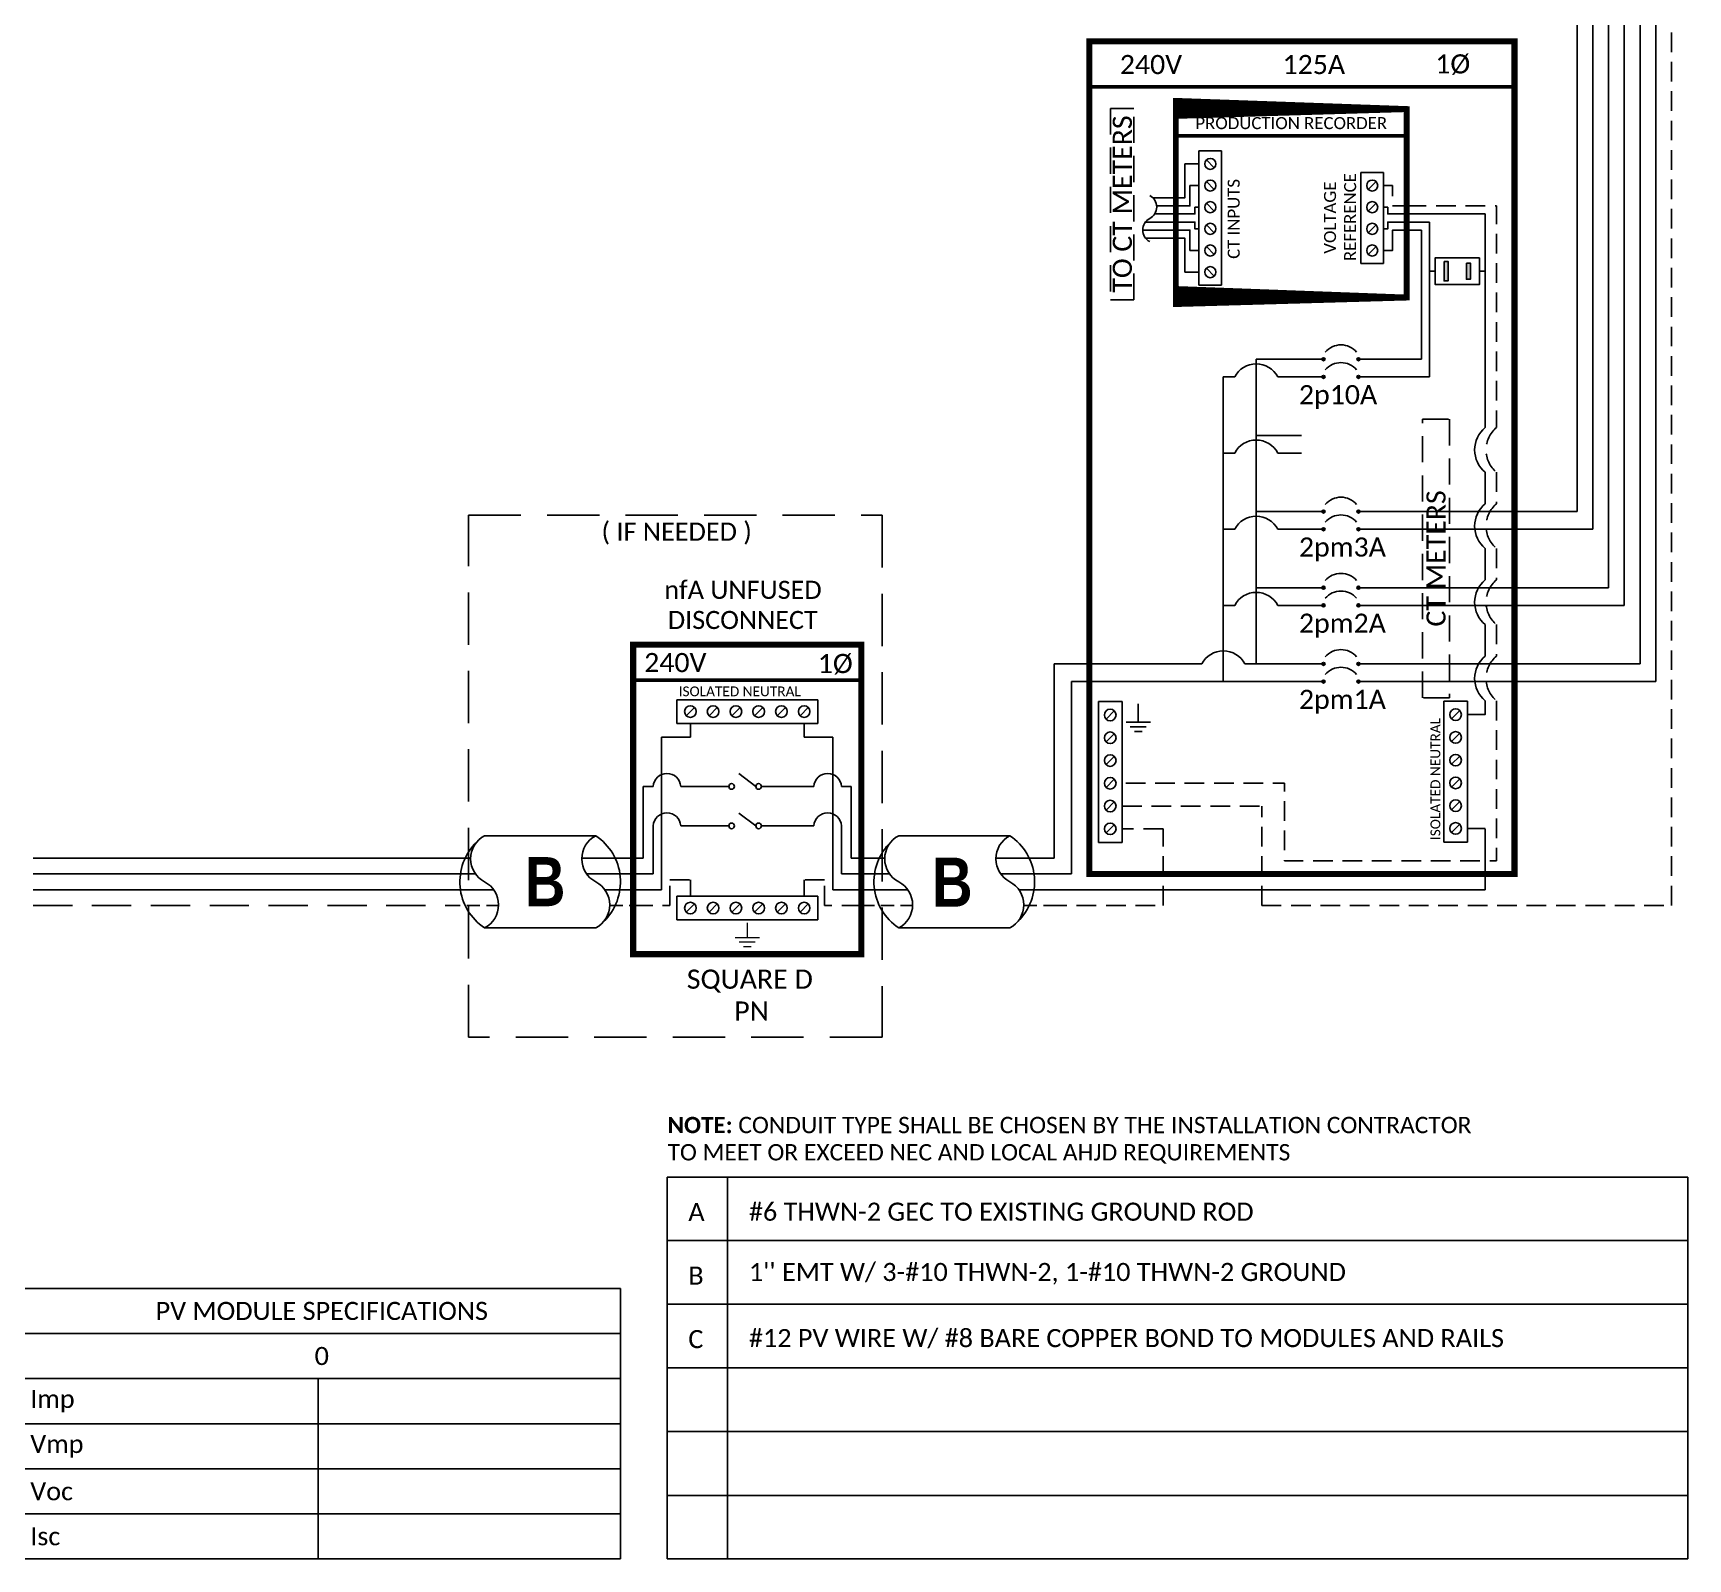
# Model space of a CAD drawing. Header units: feet. Extents: x 23608 to 24143, y 15297 to 15856.
# Drawn here: x 23827.1 to 24143.3, y 15296.7 to 15588.4 of the extents above; entities that cross this region are included whole.
import ezdxf

# ---------------------------------------------------------------- set-up
doc = ezdxf.new("R2010")
doc.units = ezdxf.units.FT
doc.header["$MEASUREMENT"] = 0
doc.linetypes.add('DASHED', pattern=[0.75, 0.5, -0.25])
doc.linetypes.add('HIDDEN', pattern=[0.375, 0.25, -0.125])
for name, color, linetype in [('E - MODULE', 7, 'Continuous'), ('ONE LINE BLOCKS', 7, 'Continuous'), ('TABLES', 7, 'Continuous'), ('TEXT', 7, 'Continuous'), ('Z - TITLEBLOCK TXT', 7, 'Continuous')]:
    doc.layers.add(name, color=color, linetype=linetype)
doc.styles.add('ONE LINE TXT', font='techb___.ttf')
doc.styles.get("Standard").update_dxf_attribs({"font": 'calibri.ttf'})

# ---------------------------------------------------------------- blocks, each defined once
blk = doc.blocks.new('*U14')
at = {"color": 7, "linetype": 'Continuous'}
for p, q in [((-7.14273261753624, 13.31379698112505), (-28.38670308841029, 13.31379698112505)), ((-28.38670308841029, -4.313796981125051), (-7.14273261753624, -4.313796981125051))]:
    blk.add_line(p, q, dxfattribs=at)
at = {"color": 7}
for p, q in [((-35.52943570594744, 8.999999999996362), (-31.05138576750414, 8.999999999996362)), ((-9.807415296628278, 8.999999999996362), (9.094947017729282e-13, 8.999999999996362))]:
    blk.add_line(p, q, dxfattribs=at)
at = {"color": 10}
for p, q in [((-35.52943570594744, 5.999999999996362), (-30.11481272106539, 5.999999999992724)), ((-8.870842250205897, 5.999999999992724), (9.094947017729282e-13, 5.999999999992724))]:
    blk.add_line(p, q, dxfattribs=at)
at = {"color": 253}
for p, q in [((-35.52943570594744, 2.999999999996362), (-26.6585934557479, 2.999999999996362)), ((-5.414622984878406, 2.999999999996362), (9.094947017729282e-13, 2.999999999992724))]:
    blk.add_line(p, q, dxfattribs=at)
at = {"color": 92, "linetype": 'HIDDEN', "ltscale": 10}
for p, q in [((-4.478049938447839, -3.637978807091713e-12), (0, 0)), ((-35.52943570594744, -3.637978807091713e-12), (-25.72202040931734, -3.637978807091713e-12))]:
    blk.add_line(p, q, dxfattribs=at)
at = {"linetype": 'Continuous'}
for centre, start, end in [((-26.07656823981961, 8.906898490567983), 117.6639225845625, 242.3360774153913), ((-4.832597768944652, 8.906898490546155), 117.6639225845625, 242.3360774153913), ((-30.69683793700187, 0.09310150943201734), 297.6639225845625, 62.33607741539132), ((-9.452867466132375, 0.09310150943201734), 297.6639225845625, 62.33607741539132)]:
    blk.add_arc(centre, 4.975688628201564, start, end, dxfattribs=at)
at = {"color": 7, "linetype": 'Continuous'}
for centre, start, end in [((-12.99273468881074, 4.499999999989086), 313.9732389627104, 56.4264841729064), ((-22.53670101713578, 4.499999999989086), 133.9732389627104, 236.4264841729064)]:
    blk.add_arc(centre, 10.57854155630173, start, end, dxfattribs=at)
blk = doc.blocks.new('unfusedDisconnect')
at = {"lineweight": 50}
blk.add_line((-43.6116214036756, 43.06379295176157), (0, 43.06379295176157), dxfattribs=at)
at = {"color": 1, "linetype": 'Continuous'}
for p, q in [((-35.26761573623207, 34.77694743980464), (-35.26761573623207, 39.31564129513208)), ((-35.26761573623207, 39.31564129513208), (-8.32254697902863, 39.31564129513208)), ((-8.32254697902863, 39.31564129513208), (-8.32254697902863, 34.77694743980464)), ((-8.32254697902863, 34.77694743980464), (-35.26761573623207, 34.77694743980464)), ((-31.88967027958734, 22.73146537071079), (-25.32168558283593, 22.73146537071079)), ((-23.42658339675199, 25.18172376181246), (-20.16357931850234, 22.73910601339594)), ((-19.08155662623903, 22.73119885076449), (-11.70049243567246, 22.72756287716766)), ((-23.42658339675199, 17.64726165749744), (-20.16357931850234, 15.20464390908091)), ((-31.88967027958734, 15.19700326637758), (-25.32168558283047, 15.19700326639577)), ((-19.08155662624358, 15.19673674642763), (-11.70049243567246, 15.1931007728308)), ((-35.26761573623207, 1.758423961488006), (-8.322546979023173, 1.758423961488006)), ((-35.26761573623207, 1.758423961488006), (-35.26761573623207, -2.780269893839431)), ((-8.32254697902863, 1.758423961488006), (-8.32254697902863, -2.780269893839431)), ((-8.322546979023173, -2.780269893839431), (-35.26761573623207, -2.780269893839431))]:
    blk.add_line(p, q, dxfattribs=at)
at = {"color": 4, "linetype": 'Continuous'}
for p, q in [((-31.88526017397362, 37.83229836323517), (-33.45726816549723, 36.26029037170156)), ((-27.5347870491305, 37.83229836323517), (-29.10679504065411, 36.26029037170156)), ((-23.18431392428738, 37.83229836323517), (-24.75632191581099, 36.26029037170156)), ((-18.83384079944972, 37.83229836323517), (-20.40584879097241, 36.26029037170156)), ((-14.4833676746066, 37.83229836323517), (-16.0553756661302, 36.26029037170156)), ((-10.13289454976803, 37.83229836323517), (-11.70490254129163, 36.26029037170156)), ((-31.88526017396816, 0.2750810295910924), (-33.45726816549177, -1.296926961942518)), ((-27.5347870491305, 0.2750810295910924), (-29.10679504065411, -1.296926961942518)), ((-23.18431392428738, 0.2750810295910924), (-24.75632191581099, -1.296926961942518)), ((-18.83384079944426, 0.2750810295910924), (-20.40584879096787, -1.296926961942518)), ((-14.4833676746066, 0.2750810295910924), (-16.0553756661302, -1.296926961942518)), ((-10.13289454976348, 0.2750810295910924), (-11.70490254128708, -1.296926961942518))]:
    blk.add_line(p, q, dxfattribs=at)
at = {"color": 253, "linetype": 'Continuous'}
for p, q in [((-38.15750528725175, 2.999999999992724), (-38.1575052872513, 32.16868385986527)), ((-38.1575052872513, 32.16868385986527), (-32.67126416973497, 32.16868385986527)), ((-32.67126416973497, 32.16868385986527), (-32.67126416972951, 34.77694743980464)), ((-10.91889854553028, 32.16868385986527), (-10.91889854553483, 34.77694743980464)), ((-5.432657428013954, 32.16868385986527), (-10.91889854553028, 32.16868385986527)), ((-5.432657428003949, 2.999999999992724), (-5.432657428013954, 32.16868385986527)), ((-43.61162140367423, 2.999999999992724), (-38.1575052872513, 2.999999999992724)), ((-1.364242052659392e-12, 2.999999999992724), (-5.432657428004404, 2.999999999992724))]:
    blk.add_line(p, q, dxfattribs=at)
at = {"color": 7, "linetype": 'Continuous'}
for p, q in [((-41.6635482282295, 8.999999999989086), (-41.66354822822996, 22.73146537071079)), ((-39.80034953798349, 22.73146537071079), (-41.66354822822996, 22.73146537071079)), ((-31.88967027958734, 22.73146537071079), (-34.52302790317844, 22.73146537071079)), ((-11.70049243567792, 22.73146537071079), (-9.067134812086806, 22.73146537071079)), ((-3.789813177281758, 22.73146537071079), (-1.926614487035295, 22.73146537071079)), ((-1.926614487024835, 8.999999999996362), (-1.926614487035295, 22.73146537071079))]:
    blk.add_line(p, q, dxfattribs=at)
at = {"color": 10, "linetype": 'Continuous'}
for p, q in [((-39.79842799696644, 5.999999999992724), (-39.80034953798895, 15.19525306674404)), ((-31.88967027958734, 15.19700326637758), (-34.52302790318299, 15.19525306672222)), ((-11.70049243567792, 15.19700326637758), (-9.067134812082259, 15.19525306672222)), ((-3.791734718287898, 5.999999999992724), (-3.789813177276301, 15.19525306674404)), ((-43.61162140367423, 5.999999999992724), (-39.79842799696689, 5.999999999992724)), ((-1.364242052659392e-12, 5.999999999992724), (-3.791734718288808, 5.999999999989086))]:
    blk.add_line(p, q, dxfattribs=at)
at = {"color": 7}
for p, q in [((-43.61162140367423, 8.999999999996362), (-41.6635482282295, 8.999999999992724)), ((-1.364242052659392e-12, 8.999999999996362), (-1.926614487024835, 8.999999999996362))]:
    blk.add_line(p, q, dxfattribs=at)
at = {"color": 92, "linetype": 'HIDDEN', "ltscale": 15}
for p, q in [((-36.58051912606061, -3.637978807091713e-12), (-36.58051912606061, 4.898634765475435)), ((-36.58051912606061, 4.898634765475435), (-32.67126416972496, 4.898634765475435)), ((-32.67126416972496, 4.898634765475435), (-32.67126416972496, 1.758423961488006)), ((-7.009643589204643, 4.898634765475435), (-10.91889854554029, 4.898634765475435)), ((-10.91889854554029, 4.898634765475435), (-10.91889854554029, 1.758423961488006)), ((-7.009643589198731, 3.637978807091713e-12), (-7.009643589204643, 4.898634765475435)), ((-43.6116214036756, 0), (-36.58051912606061, 0)), ((0, 0), (-7.009643589199186, 0))]:
    blk.add_line(p, q, dxfattribs=at)
at = {"lineweight": 50, "const_width": 1.185332763664635}
blk.add_lwpolyline([(-43.6116214036756, -9.335896394964948), (-43.6116214036756, 49.83611655237473), (0, 49.83611655237473), (0, -9.335896394964948)], close=True, dxfattribs=at)
at = {"color": 92, "linetype": 'Continuous', "lineweight": 5, "ltscale": 0.05, "flags": 128}
for points in [[(-24.13611969887688, -6.16701261263006), (-19.45404301637745, -6.16701261263006)], [(-21.79508135762762, -3.32089023822482), (-21.79508135763217, -6.16701261263006)], [(-20.26545811315873, -7.034441443007381), (-23.32470460209652, -7.034441443007381)], [(-21.07687320994455, -7.90187027340653), (-22.51328950531069, -7.90187027340653)]]:
    blk.add_lwpolyline(points, dxfattribs=at)
at = {"color": 4, "linetype": 'Continuous'}
for centre in [(-32.67126416973497, 37.04629436745745), (-28.32079104489185, 37.04629436745745), (-23.97031792004873, 37.04629436745745), (-19.61984479521107, 37.04629436745745), (-15.26937167036795, 37.04629436745745), (-10.91889854552483, 37.04629436745745), (-32.67126416972951, -0.5109229661866266), (-28.32079104489185, -0.5109229661866266), (-23.97031792004873, -0.5109229661866266), (-19.61984479520561, -0.5109229661866266), (-15.26937167036795, -0.5109229661866266), (-10.91889854552483, -0.5109229661866266)]:
    blk.add_circle(centre, 1.111577510887078, dxfattribs=at)
at = {"color": 1, "linetype": 'Continuous'}
for centre in [(-24.78064722690306, 22.73146537073262), (-19.62259491652821, 22.73146537073262), (-24.78064722689851, 15.19700326639577), (-19.62259491653276, 15.19700326639577)]:
    blk.add_circle(centre, 0.5410383559336597, dxfattribs=at)
at = {"color": 7, "linetype": 'Continuous'}
for centre in [(-37.16168872058097, 22.58015627965142), (-6.428473994684282, 22.58015627965142)]:
    blk.add_arc(centre, 2.642995525977004, 3.281925685197969, 176.718074314802, dxfattribs=at)
at = {"color": 10, "linetype": 'Continuous'}
for centre in [(-37.16168872058643, 15.0439439756592), (-6.428473994678825, 15.0439439756592)]:
    blk.add_arc(centre, 2.642995525977004, 3.281925685197969, 176.718074314802, dxfattribs=at)
at = {"color": 4, "linetype": 'Continuous'}
blk.add_text('ISOLATED NEUTRAL', height=1.874334766554741, dxfattribs=at).set_placement((-34.90676764516411, 39.97217458965315))
at = {"color": 1}
for s, width, gutter_width, heights, insert, char_height, attachment_point in [('\\A1;\\pi17.559;nfA UNFUSED\\P\\pi18.229;DISCONNECT', 64.92197842017192, 0, [11.89263280602859], (-55.21050971310069, 62.0432964224583), 3.454398339822651, 1), ('240V', 0.1480620958035672, 0.75, [0], (-35.54517607183425, 46.39544126646797), 3.65759824216516, 5), ('1Ø', 0.1480620958035672, 0.75, [0], (-4.982872748738373, 46.09550858286093), 3.65759824216516, 5), ('\\A1;\\pi13.903,t32.191;SQUARE D\\P\\pi22.981,t41.269;PN', 51.69056123133034, 0.2034749432708054, [45.94270835297878], (-47.25173292705858, -12.27303435172507), 3.657598242165161, 1)]:
    blk.add_mtext_dynamic_manual_height_columns(s, width=width, gutter_width=gutter_width, heights=heights, dxfattribs=dict(at, insert=insert, char_height=char_height, attachment_point=attachment_point))
blk = doc.blocks.new('*U15')
at = {"color": 10, "linetype": 'DASHED', "ltscale": 20}
blk.add_lwpolyline([(-75.04569994407211, 74.56373922005878), (3.971697869077616, 74.56373922005878), (3.971697869077616, -25.16564623916202), (-75.04569994407211, -25.16564623916202)], close=True, dxfattribs=at)
at = {"color": 7}
for name, p in [('unfusedDisconnect', (0, 0)), ('*U14', (-43.6116214036756, 0))]:
    blk.add_blockref(name, p, dxfattribs=at)
at = {"color": 10, "insert": (-50.86398977406498, 73.16091078003228), "char_height": 3.454398339822651, "attachment_point": 1}
blk.add_mtext_dynamic_manual_height_columns('\\A1;\\pi1.2092;( IF NEEDED )', width=30.75234502763631, gutter_width=0, heights=[6.583372758616633], dxfattribs=at)
at = {"color": 1, "linetype": 'Continuous', "insert": (-64.29945479215894, 9.224385921837893), "char_height": 9.383282677011772, "attachment_point": 1, "style": 'ONE LINE TXT'}
blk.add_mtext_dynamic_manual_height_columns('{\\W1;\\C256;B}', width=0.138532783265864, gutter_width=2.131672445536665, heights=[0], dxfattribs=at)
blk = doc.blocks.new('*T28')
at = {"color": 0, "lineweight": -2, "transparency": 16777216}
for p, q in [((0, 0), (114.1854929996152, 0)), ((0, 0), (0, -51.69405515626204)), ((114.1854929996152, 0), (114.1854929996152, -51.69405515626204)), ((0, -8.615675859377006), (114.1854929996152, -8.615675859377006)), ((0, -17.23135171875401), (114.1854929996152, -17.23135171875401)), ((56.40758833595828, -17.23135171875401), (56.40758833595828, -51.69405515626204)), ((0, -25.84702757813102), (114.1854929996152, -25.84702757813102)), ((0, -34.46270343750803), (114.1854929996152, -34.46270343750803)), ((0, -43.07837929688503), (114.1854929996152, -43.07837929688503)), ((0, -51.69405515626204), (114.1854929996152, -51.69405515626204))]:
    blk.add_line(p, q, dxfattribs=at)
at = {"color": 0, "linetype": 'Continuous', "transparency": 16777216, "char_height": 3.454398339844223}
for s, insert, width, attachment_point in [('{\\fCalibri|b0|i0|c0;PV MODULE SPECIFICATIONS', (57.0927464998058, -4.307837929689413), 111.4329572375142, 5), ('{\\fCalibri|b0|i0|c0;0', (57.0927464998058, -12.92351378906642), 111.4329572375142, 5), ('{\\fCalibri|b0|i0|c0;Imp', (1.376267881048989, -21.53918964844343), 53.6550525738577, 4), ('{\\fCalibri|b0|i0|c0;', (57.78385621700727, -21.53918964844343), 55.02536890155664, 4), ('{\\fCalibri|b0|i0|c0;Vmp', (1.376267881048989, -30.15486550782043), 53.6550525738577, 4), ('{\\fCalibri|b0|i0|c0;', (57.78385621700727, -30.15486550782043), 55.02536890155664, 4), ('{\\fCalibri|b0|i0|c0;Voc', (1.376267881048989, -38.77054136719744), 53.6550525738577, 4), ('{\\fCalibri|b0|i0|c0;', (57.78385621700727, -38.77054136719744), 55.02536890155664, 4), ('{\\fCalibri|b0|i0|c0;Isc', (1.376267881048989, -47.38621722657444), 53.6550525738577, 4), ('{\\fCalibri|b0|i0|c0;', (57.78385621700727, -47.38621722657444), 55.02536890155664, 4)]:
    blk.add_mtext(s, dxfattribs=dict(at, insert=insert, width=width, attachment_point=attachment_point))
blk = doc.blocks.new('*T29')
at = {"linetype": 'ByBlock', "lineweight": -2, "transparency": 16777216}
for p, q in [((0, 0), (195.0959959807442, 0)), ((0, 0), (0, -72.96556891894761)), ((11.58239443359707, 0), (11.58239443359707, -72.96556891894761)), ((195.0959959807442, 0), (195.0959959807442, -72.96556891894761)), ((0, -12.10586445312583), (195.0959959807442, -12.10586445312583)), ((0, -24.28258835937595), (195.0959959807442, -24.28258835937595)), ((0, -36.45931226562607), (195.0959959807442, -36.45931226562607)), ((0, -48.63603617187619), (195.0959959807442, -48.63603617187619)), ((0, -60.8127600781263), (195.0959959807442, -60.8127600781263)), ((0, -72.96556891894761), (195.0959959807442, -72.96556891894761))]:
    blk.add_line(p, q, dxfattribs=at)
at = {"color": 0, "linetype": 'Continuous', "transparency": 16777216, "char_height": 3.454398339844223, "attachment_point": 7}
for s, insert, width in [('{\\fCalibri|b0|i0|c0;A', (4.063998046876804, -8.355864453125832), 3.454398339844662), ('{\\fCalibri|b0|i0|c0;#6 THWN-2 GEC TO EXISTING GROUND ROD', (15.64639248047388, -8.355864453125832), 175.3856054533942), ('{\\fCalibri|b0|i0|c0;B', (4.063998046876804, -20.53258835937595), 3.454398339844662), ("{\\fCalibri|b0|i0|c0;1'' EMT W/ 3-#10 THWN-2, 1-#10 THWN-2 GROUND", (15.64639248047388, -20.53258835937595), 175.3856054533942), ('{\\fCalibri|b0|i0|c0;C', (4.063998046876804, -32.70931226562607), 3.454398339844662), ('{\\fCalibri|b0|i0|c0;#12 PV WIRE W/ #8 BARE COPPER BOND TO MODULES AND RAILS', (15.64639248047388, -32.70931226562607), 175.3856054533942), ('{\\fCalibri|b0|i0|c0;', (4.063998046876804, -44.88603617187619), 3.454398339844662), ('{\\fCalibri|b0|i0|c0;', (15.64639248047388, -44.88603617187619), 175.3856054533942), ('{\\fCalibri|b0|i0|c0;', (4.063998046876804, -57.0627600781263), 3.454398339844662), ('{\\fCalibri|b0|i0|c0;', (15.64639248047388, -57.0627600781263), 175.3856054533942), ('{\\fCalibri|b0|i0|c0;', (4.063998046876804, -69.21556891894761), 3.454398339844662), ('{\\fCalibri|b0|i0|c0;', (15.64639248047388, -69.21556891894761), 175.3856054533942)]:
    blk.add_mtext(s, dxfattribs=dict(at, insert=insert, width=width))
blk = doc.blocks.new('*U18')
at = {"color": 7}
blk.add_line((-79.14105710962394, 9), (0, 9), dxfattribs=at)
at = {"color": 10}
blk.add_line((-79.14105710962394, 6), (0, 5.999999999947249), dxfattribs=at)
at = {"color": 253}
blk.add_line((-79.14105710962394, 3), (0, 3), dxfattribs=at)
at = {"color": 92, "linetype": 'DASHED', "ltscale": 15}
blk.add_line((-79.14105710962394, 0), (0, 0), dxfattribs=at)

msp = doc.modelspace()

# ---------------------------------------------------------------- hatches: boundary and pattern name
h = msp.add_hatch(color=1)
h.dxf.hatch_style = 1
h.paths.add_polyline_path([(24101.01077358146, 15544.41193896428), (24101.78042526282, 15544.41193896428), (24101.78042526282, 15541.33454144975), (24101.01077358146, 15541.33454144975)])
h.paths.add_polyline_path([(24096.73116703761, 15544.73569119336), (24097.50081871897, 15544.73569119336), (24097.50081871897, 15541.00578056234), (24096.73116703761, 15541.00578056234)])
at = {"layer": 'ONE LINE BLOCKS', "linetype": 'Continuous'}
h = msp.add_hatch(color=1, dxfattribs=at)
h.dxf.hatch_style = 1
edge = h.paths.add_edge_path()
edge.add_arc((24073.68534545535, 15526.037569876), 0.2909504558996183, 0, 360)
h = msp.add_hatch(color=1, dxfattribs=at)
h.dxf.hatch_style = 1
edge = h.paths.add_edge_path()
edge.add_arc((24080.36195476537, 15526.037569876), 0.2909504558996183, 0, 360)
h = msp.add_hatch(color=1, dxfattribs=at)
h.dxf.hatch_style = 1
edge = h.paths.add_edge_path()
edge.add_arc((24073.68534545535, 15522.65862298983), 0.2909504558996183, 0, 360)
h = msp.add_hatch(color=1, dxfattribs=at)
h.dxf.hatch_style = 1
edge = h.paths.add_edge_path()
edge.add_arc((24080.36195476537, 15522.65862298983), 0.2909504558996183, 0, 360)
h = msp.add_hatch(color=1, dxfattribs=at)
h.dxf.hatch_style = 1
edge = h.paths.add_edge_path()
edge.add_arc((24073.68534545564, 15496.91693399397), 0.2909504558996183, 0, 360)
h = msp.add_hatch(color=1, dxfattribs=at)
h.dxf.hatch_style = 1
edge = h.paths.add_edge_path()
edge.add_arc((24080.36195476565, 15496.91693399397), 0.2909504558996183, 0, 360)
h = msp.add_hatch(color=1, dxfattribs=at)
h.dxf.hatch_style = 1
edge = h.paths.add_edge_path()
edge.add_arc((24073.68534545564, 15493.5379871078), 0.2909504558996183, 0, 360)
h = msp.add_hatch(color=1, dxfattribs=at)
h.dxf.hatch_style = 1
edge = h.paths.add_edge_path()
edge.add_arc((24080.36195476565, 15493.5379871078), 0.2909504558996183, 0, 360)
h = msp.add_hatch(color=1, dxfattribs=at)
h.dxf.hatch_style = 1
edge = h.paths.add_edge_path()
edge.add_arc((24073.68534545564, 15482.35661605301), 0.2909504558996183, 0, 360)
h = msp.add_hatch(color=1, dxfattribs=at)
h.dxf.hatch_style = 1
edge = h.paths.add_edge_path()
edge.add_arc((24080.36195476565, 15482.35661605301), 0.2909504558996183, 0, 360)
h = msp.add_hatch(color=1, dxfattribs=at)
h.dxf.hatch_style = 1
edge = h.paths.add_edge_path()
edge.add_arc((24073.68534545564, 15478.97766916684), 0.2909504558996183, 0, 360)
h = msp.add_hatch(color=1, dxfattribs=at)
h.dxf.hatch_style = 1
edge = h.paths.add_edge_path()
edge.add_arc((24080.36195476565, 15478.97766916684), 0.2909504558996183, 0, 360)
h = msp.add_hatch(color=1, dxfattribs=at)
h.dxf.hatch_style = 1
edge = h.paths.add_edge_path()
edge.add_arc((24073.68534545564, 15467.79629811205), 0.2909504558996183, 0, 360)
h = msp.add_hatch(color=1, dxfattribs=at)
h.dxf.hatch_style = 1
edge = h.paths.add_edge_path()
edge.add_arc((24080.36195476565, 15467.79629811205), 0.2909504558996183, 0, 360)
h = msp.add_hatch(color=1, dxfattribs=at)
h.dxf.hatch_style = 1
edge = h.paths.add_edge_path()
edge.add_arc((24073.68534545564, 15464.41735122588), 0.2909504558996183, 0, 360)
h = msp.add_hatch(color=1, dxfattribs=at)
h.dxf.hatch_style = 1
edge = h.paths.add_edge_path()
edge.add_arc((24080.36195476565, 15464.41735122588), 0.2909504558996183, 0, 360)

# ---------------------------------------------------------------- linework, layer by layer
at = {"color": 10, "linetype": 'Continuous'}
for p, q in [((24137.17555448391, 15824.23206617649), (24137.17555448473, 15464.4173512258)), ((24131.17555448392, 15819.88178196004), (24131.1755544847, 15478.97766916637)), ((24125.17555448392, 15815.53149774366), (24125.17555448467, 15493.53798710732)), ((24092.3922656574, 15540.35041940512), (24092.3922656574, 15550.70320753246)), ((24093.94093021428, 15522.65862298983), (24093.94093021428, 15552.25187208935)), ((24054.54136276989, 15508.0983050486), (24054.54136276989, 15522.65862298973)), ((24056.71313239697, 15522.65862298989), (24054.54136276989, 15522.65862298989)), ((24054.54136276976, 15522.6586229899), (24054.54136276961, 15508.09830504854)), ((24054.54136276961, 15508.0983050487), (24054.54136276961, 15522.65862298983)), ((24064.95202764831, 15522.65862298983), (24069.48890927749, 15522.65862298983)), ((24084.55839094325, 15522.65862298983), (24093.94093021428, 15522.65862298983)), ((24054.54136276989, 15493.53798710748), (24054.54136276989, 15508.0983050486)), ((24056.71313239697, 15508.0983050486), (24054.54136276989, 15508.0983050486)), ((24064.95202764859, 15508.0983050486), (24069.48890927776, 15508.0983050486)), ((24054.54136276989, 15478.97766916635), (24054.54136276989, 15493.53798710748)), ((24056.71313239697, 15493.53798710748), (24054.54136276989, 15493.53798710748)), ((24064.95202764859, 15493.53798710748), (24069.48890927776, 15493.53798710748)), ((24125.17555448467, 15493.53798710732), (24084.55839094353, 15493.53798710731)), ((24054.54136276989, 15464.41735122522), (24054.54136276989, 15478.97766916635)), ((24056.71313239697, 15478.97766916635), (24054.54136276989, 15478.97766916635)), ((24064.95202764859, 15478.97766916635), (24069.48890927776, 15478.97766916635)), ((24131.1755544847, 15478.97766916637), (24084.55839094353, 15478.97766916635)), ((24054.54136276989, 15464.41735122522), (24025.51775044865, 15464.41735122522)), ((24025.51775044865, 15427.63100502974), (24025.51775044865, 15464.41735122522)), ((24054.54136276989, 15464.41735122522), (24069.48890927776, 15464.41735122522)), ((24137.17555448474, 15464.4173512259), (24084.55839094353, 15464.41735122588)), ((24020.88782918531, 15427.63100502974), (24025.51775044865, 15427.63100502974))]:
    msp.add_line(p, q, dxfattribs=at)
at = {"color": 7, "linetype": 'Continuous'}
for p, q in [((24134.17555448385, 15822.05692406829), (24134.17555448476, 15467.79629811199)), ((24128.17555448387, 15817.70663985183), (24128.17555448471, 15482.35661605254)), ((24122.1755544839, 15813.35635563545), (24122.17555448467, 15496.9169339935)), ((24060.83258002282, 15526.03756987606), (24060.83258002282, 15511.47725193493)), ((24060.83258002255, 15511.4772519347), (24060.83258002269, 15526.03756987569)), ((24069.48890927749, 15526.037569876), (24060.83258002255, 15526.037569876)), ((24060.83258002255, 15526.037569876), (24060.83258002255, 15511.47725193487)), ((24069.48890927776, 15511.47725193476), (24060.83258002282, 15511.47725193476)), ((24060.83258002282, 15511.47725193476), (24060.83258002282, 15496.91693399364)), ((24060.83258002282, 15511.47725193493), (24060.83258002282, 15511.47725193476)), ((24060.83258002255, 15511.47725193487), (24060.83258002255, 15511.4772519347)), ((24069.48890927776, 15496.91693399364), (24060.83258002282, 15496.91693399364)), ((24060.83258002282, 15496.91693399364), (24060.83258002282, 15482.35661605252)), ((24122.17555448467, 15496.9169339935), (24084.55839094353, 15496.91693399347)), ((24069.48890927776, 15482.35661605252), (24060.83258002282, 15482.35661605252)), ((24060.83258002282, 15482.35661605252), (24060.83258002282, 15467.79629811139)), ((24128.17555448471, 15482.35661605255), (24084.55839094353, 15482.35661605252)), ((24050.42191514404, 15467.79629811139), (24022.22359920237, 15467.79629811139)), ((24022.22359920237, 15467.79629811139), (24022.2235992024, 15430.63100502974)), ((24069.48890927776, 15467.79629811139), (24058.66081039566, 15467.79629811139)), ((24134.17555448476, 15467.79629811208), (24084.55839094353, 15467.79629811205)), ((24022.2235992024, 15430.63100502974), (24020.88782918531, 15430.63100502974))]:
    msp.add_line(p, q, dxfattribs=at)
at = {"linetype": 'Continuous'}
for p, q in [((24092.3922656574, 15526.037569876), (24092.3922656574, 15550.70320753246)), ((24093.94093021428, 15542.86997019613), (24094.99757652101, 15542.86997019613)), ((24084.55839094325, 15526.037569876), (24092.3922656574, 15526.037569876))]:
    msp.add_line(p, q, dxfattribs=at)
at = {"color": 253, "linetype": 'Continuous'}
for p, q in [((24103.51401577941, 15542.86997019613), (24104.57066208615, 15542.86997019613)), ((24104.57066208615, 15504.41470709628), (24104.57066208624, 15498.4066842247)), ((24104.57066208635, 15489.854389155), (24104.57066208644, 15483.84636628343)), ((24104.57066208615, 15475.29407121402), (24104.57066208627, 15469.28604834244)), ((24104.57066208643, 15436.33826427301), (24101.20327097919, 15436.33826427301)), ((24104.57066208644, 15424.63100502974), (24104.57066208644, 15436.2667974077)), ((24020.88782918531, 15424.63100502974), (24104.57066208644, 15424.63100502974))]:
    msp.add_line(p, q, dxfattribs=at)
at = {"linetype": 'Continuous', "flags": 128}
for points in [[(24049.89048668958, 15563.37351529248), (24047.21358925476, 15563.37351529248), (24047.21358925476, 15556.89786576065), (24041.05756986016, 15556.89786576065)], [(24049.89048668949, 15559.2345909225), (24048.15562244252, 15559.2345909225), (24048.15562244252, 15555.3492012036), (24041.79542126051, 15555.3492012036)], [(24049.89048668945, 15555.0956665529), (24049.09765563028, 15555.0956665529), (24049.09765563028, 15553.80053664655), (24041.42794467356, 15553.80053664655)], [(24049.89048668936, 15546.81781781323), (24048.15562244252, 15546.81781781323), (24048.15562244252, 15550.70320753246), (24039.14055030428, 15550.70320753246)], [(24049.8904866894, 15550.95674218307), (24049.09765563028, 15550.95674218307), (24049.09765563028, 15552.25187208935), (24039.6742310468, 15552.25187208935)], [(24085.15932825712, 15546.81781781323), (24086.89419250396, 15546.81781781323), (24086.89419250396, 15550.70320753246), (24089.58884816814, 15550.70320753246)], [(24092.3922656574, 15550.70320753246), (24089.58884816818, 15550.70320753246)], [(24049.89048668927, 15542.67889344332), (24047.21358925476, 15542.67889344336), (24047.21358925476, 15549.15454297558), (24039.68849136251, 15549.15454297558)]]:
    msp.add_lwpolyline(points, dxfattribs=at)
at = {"color": 253, "linetype": 'Continuous', "flags": 128}
for points in [[(24085.15932825703, 15555.0956665529), (24085.9521593162, 15555.0956665529), (24085.9521593162, 15553.80053664655), (24089.58884816814, 15553.80053664655)], [(24089.58884816818, 15553.80053664655), (24104.57066208615, 15553.80053664655), (24104.57066208615, 15512.96700216574)], [(24101.20327097919, 15458.09062989709), (24104.57066208644, 15458.09062989709), (24104.57066208644, 15460.73375327268)]]:
    msp.add_lwpolyline(points, dxfattribs=at)
at = {"color": 10, "linetype": 'Continuous', "flags": 128}
for points in [[(24085.15932825707, 15550.95674218307), (24085.9521593162, 15550.95674218307), (24085.9521593162, 15552.25187208935), (24089.58884816814, 15552.25187208935)], [(24093.94093021428, 15552.25187208935), (24089.58884816818, 15552.25187208935)]]:
    msp.add_lwpolyline(points, dxfattribs=at)
at = {"color": 1}
for points in [[(24103.51401577941, 15545.39708790992), (24094.99757652101, 15545.39708790992), (24094.99757652101, 15540.34285248234), (24103.51401577941, 15540.34285248234)], [(24096.73116703761, 15544.73569119336), (24097.50081871897, 15544.73569119336), (24097.50081871897, 15541.00578056234), (24096.73116703761, 15541.00578056234)], [(24101.01077358146, 15544.41193896428), (24101.78042526282, 15544.41193896428), (24101.78042526282, 15541.33454144975), (24101.01077358146, 15541.33454144975)]]:
    msp.add_lwpolyline(points, close=True, dxfattribs=at)
at = {"linetype": 'Continuous'}
for centre, start, end in [((24039.31824361983, 15555.11907022408), 297.6639225845135, 62.33607741548653), ((24041.62837846842, 15550.71217173351), 117.6639225845135, 242.3360774154865)]:
    msp.add_arc(centre, 2.487844314100782, start, end, dxfattribs=at)
at = {"color": 10, "linetype": 'Continuous'}
for centre in [(24060.83258002282, 15520.4991724061), (24060.83258002282, 15505.93885446481), (24060.83258002282, 15491.37853652368), (24060.83258002282, 15476.81821858255)]:
    msp.add_arc(centre, 4.651137018526943, 27.66392258452153, 152.3360774154785, dxfattribs=at)
at = {"color": 253, "linetype": 'Continuous'}
for centre in [(24108.14880998618, 15508.69085463101), (24108.14880998618, 15494.13053668989), (24108.14880998618, 15479.57021874844), (24108.14880998621, 15465.00990080763)]:
    msp.add_arc(centre, 5.575713419222151, 129.921549868503, 230.078450131497, dxfattribs=at)
at = {"color": 7, "linetype": 'Continuous'}
msp.add_arc((24054.54136276989, 15465.63684752776), 4.651137018526943, 27.66392258452153, 152.3360774154785, dxfattribs=at)
at = {"layer": 'E - MODULE', "color": 10, "linetype": 'DASHED', "ltscale": 10}
for points in [[(24037.42349439294, 15537.39034023026), (24037.42349439294, 15573.98985047767), (24032.9839112513, 15573.98985047767), (24032.9839112513, 15537.39034023026)], [(24092.60644445192, 15461.3277319938), (24092.60644445192, 15514.56687116652), (24097.79001477811, 15514.56687116652), (24097.79001477811, 15461.3277319938)]]:
    msp.add_lwpolyline(points, close=True, dxfattribs=at)
at = {"layer": 'ONE LINE BLOCKS', "lineweight": 50}
for p, q in [((24028.92419922841, 15578.09006967775), (24110.17555448445, 15578.09006967775)), ((24045.46096677833, 15568.71705573308), (24089.58884816816, 15568.71705573312))]:
    msp.add_line(p, q, dxfattribs=at)
for points, const_width in [([(24028.92419922872, 15427.63681566886), (24028.92419922841, 15586.79311780303), (24110.17555448445, 15586.79311780303), (24110.17555448476, 15427.63681566886)], 1.185332763664635), ([(24089.58884816819, 15537.84015034901), (24089.58884816816, 15573.82978030491), (24045.46096677831, 15573.82978030498), (24045.46096677836, 15537.84015034907)], 1.127694050973034)]:
    msp.add_lwpolyline(points, close=True, dxfattribs=dict(at, const_width=const_width))
at = {"layer": 'TEXT', "color": 92, "linetype": 'HIDDEN', "ltscale": 15}
for p, q in [((24140.17555448476, 15421.63100503013), (24140.17555448401, 15826.40720828469)), ((24106.74580419438, 15504.41470709628), (24106.7458041945, 15498.4066842247)), ((24106.74580419458, 15489.854389155), (24106.7458041947, 15483.84636628343)), ((24106.74580419441, 15475.29407121402), (24106.74580419452, 15469.28604834244)), ((24035.1964358047, 15440.61655060079), (24061.87398307858, 15440.61655060079)), ((24061.87398307858, 15421.63100502974), (24061.87398307858, 15440.61655060079)), ((24043.02970219181, 15436.26607747582), (24035.1964358047, 15436.26607747582)), ((24043.02970219181, 15421.63100502974), (24043.02970219181, 15436.26607747582)), ((24020.88782918531, 15421.63100502974), (24043.02970219181, 15421.63100502974)), ((24061.87398307858, 15421.63100502974), (24140.17555448476, 15421.63100502974))]:
    msp.add_line(p, q, dxfattribs=at)
at = {"layer": 'TEXT', "color": 92, "linetype": 'HIDDEN', "ltscale": 15, "flags": 128}
for points in [[(24085.15932825712, 15559.2345909226), (24086.89419250396, 15559.2345909226), (24086.89419250396, 15555.34920120337), (24089.58884816814, 15555.34920120337)], [(24089.58884816818, 15555.34920120337), (24106.74580419439, 15555.34920120337), (24106.74580419439, 15512.96700216573)], [(24106.7458041947, 15460.73375327266), (24106.74580419467, 15430.1497419191), (24066.22445620339, 15430.1497419191), (24066.22445620339, 15444.96702372559), (24035.1964358047, 15444.96702372559)]]:
    msp.add_lwpolyline(points, dxfattribs=at)
at = {"layer": 'TEXT', "color": 92, "flags": 128}
for points in [[(24038.28874091081, 15460.13228539647), (24038.28477052522, 15456.6290001199)], [(24035.94373218414, 15456.6290001199), (24040.62580886648, 15456.6290001199)], [(24039.81439376971, 15455.76157128962), (24036.75514728083, 15455.76157128962)], [(24039.00297867302, 15454.89414245902), (24037.56656237755, 15454.89414245902)]]:
    msp.add_lwpolyline(points, dxfattribs=at)
at = {"layer": 'TEXT', "color": 92, "linetype": 'HIDDEN', "ltscale": 15}
for centre in [(24110.32395209444, 15508.69085463101), (24110.32395209444, 15494.13053668989), (24110.32395209444, 15479.57021874844), (24110.32395209444, 15465.00990080763)]:
    msp.add_arc(centre, 5.575713419222151, 129.921549868503, 230.078450131497, dxfattribs=at)
at = {"layer": 'Z - TITLEBLOCK TXT', "color": 1, "linetype": 'Continuous'}
for p, q in [((24054.20847925404, 15565.84361508698), (24049.89048668962, 15565.84361508673)), ((24049.89048668962, 15565.84361508673), (24049.89048668924, 15540.2087936491)), ((24054.20847925374, 15540.20879364887), (24054.20847925404, 15565.84361508698)), ((24080.84133569248, 15561.70469071715), (24085.1593282569, 15561.7046907169)), ((24080.84133569269, 15544.3477180187), (24080.84133569248, 15561.70469071715)), ((24085.1593282569, 15561.7046907169), (24085.15932825719, 15544.34771801893)), ((24085.15932825719, 15544.34771801893), (24080.84133569269, 15544.3477180187)), ((24049.89048668924, 15540.2087936491), (24054.20847925374, 15540.20879364887)), ((24030.6577419493, 15433.66972590933), (24030.6577419493, 15460.61479466682)), ((24030.6577419493, 15460.61479466682), (24035.1964358047, 15460.61479466682)), ((24035.1964358047, 15460.61479466682), (24035.1964358047, 15433.66972590933)), ((24096.6645771239, 15433.7419127066), (24096.6645771239, 15460.68698146334)), ((24096.6645771239, 15460.68698146334), (24101.20327097919, 15460.68698146334)), ((24101.20327097919, 15460.68698146334), (24101.20327097919, 15433.7419127066)), ((24035.1964358047, 15433.66972590933), (24030.6577419493, 15433.66972590933)), ((24101.20327097919, 15433.7419127066), (24096.6645771239, 15433.7419127066))]:
    msp.add_line(p, q, dxfattribs=at)
at = {"layer": 'Z - TITLEBLOCK TXT', "color": 4, "linetype": 'Continuous'}
for p, q in [((24052.79726625853, 15562.62573200573), (24051.30169968486, 15564.12129857922)), ((24052.79726625853, 15558.48680763587), (24051.30169968486, 15559.98237420935)), ((24082.25254868795, 15558.48680763587), (24083.74811526161, 15559.98237420935)), ((24052.79726625841, 15554.34788326602), (24051.30169968491, 15555.84344983953)), ((24082.25254868807, 15554.34788326602), (24083.74811526157, 15555.84344983953)), ((24052.79726625845, 15550.20895889619), (24051.30169968492, 15551.70452546994)), ((24082.25254868802, 15550.20895889619), (24083.74811526155, 15551.70452546994)), ((24052.7972662585, 15546.07003452637), (24051.30169968481, 15547.5656011001)), ((24082.25254868798, 15546.07003452637), (24083.74811526167, 15547.5656011001)), ((24052.7972662585, 15541.9311101565), (24051.30169968481, 15543.42667673023)), ((24033.71309287283, 15458.8044470959), (24032.14108488134, 15457.23243910426)), ((24099.71992804741, 15458.87663389316), (24098.14792005594, 15457.30462590152)), ((24033.71309287283, 15454.4539739711), (24032.14108488134, 15452.88196597962)), ((24099.71992804732, 15454.52616076827), (24098.14792005586, 15452.95415277664)), ((24033.71309287283, 15450.10350084613), (24032.14108488134, 15448.53149285466)), ((24099.71992804732, 15450.17568764331), (24098.14792005586, 15448.60367965183)), ((24099.71992804732, 15445.8252145185), (24098.14792005586, 15444.25320652687)), ((24033.71309287283, 15445.75302772149), (24032.14108488134, 15444.18101973002)), ((24033.71309287283, 15441.40255459653), (24032.14108488134, 15439.83054660505)), ((24099.71992804732, 15441.47474139354), (24098.14792005586, 15439.90273340223)), ((24033.71309287283, 15437.05208147189), (24032.14108488134, 15435.48007348025)), ((24099.71992804732, 15437.12426826874), (24098.14792005586, 15435.55226027727))]:
    msp.add_line(p, q, dxfattribs=at)
at = {"layer": 'Z - TITLEBLOCK TXT', "color": 1, "linetype": 'Continuous', "flags": 128}
for points in [[(24069.48890927749, 15526.037569876), (24073.68534545535, 15526.037569876)], [(24069.48890927749, 15526.037569876), (24073.68534545535, 15526.037569876)], [(24080.36195476537, 15526.037569876), (24084.55839094325, 15526.037569876)], [(24069.48890927749, 15522.65862298983), (24073.68534545535, 15522.65862298983)], [(24069.48890927749, 15522.65862298983), (24073.68534545535, 15522.65862298983)], [(24080.36195476537, 15522.65862298983), (24084.55839094325, 15522.65862298983)], [(24069.48890927776, 15496.91693399397), (24073.68534545564, 15496.91693399397)], [(24069.48890927776, 15496.91693399397), (24073.68534545564, 15496.91693399397)], [(24080.36195476565, 15496.91693399397), (24084.55839094353, 15496.91693399397)], [(24069.48890927776, 15493.5379871078), (24073.68534545564, 15493.5379871078)], [(24069.48890927776, 15493.5379871078), (24073.68534545564, 15493.5379871078)], [(24080.36195476565, 15493.5379871078), (24084.55839094353, 15493.5379871078)], [(24069.48890927776, 15482.35661605301), (24073.68534545564, 15482.35661605301)], [(24069.48890927776, 15482.35661605301), (24073.68534545564, 15482.35661605301)], [(24080.36195476565, 15482.35661605301), (24084.55839094353, 15482.35661605301)], [(24069.48890927776, 15478.97766916684), (24073.68534545564, 15478.97766916684)], [(24069.48890927776, 15478.97766916684), (24073.68534545564, 15478.97766916684)], [(24080.36195476565, 15478.97766916684), (24084.55839094353, 15478.97766916684)], [(24069.48890927776, 15467.79629811205), (24073.68534545564, 15467.79629811205)], [(24069.48890927776, 15467.79629811205), (24073.68534545564, 15467.79629811205)], [(24080.36195476565, 15467.79629811205), (24084.55839094353, 15467.79629811205)], [(24069.48890927776, 15464.41735122588), (24073.68534545564, 15464.41735122588)], [(24069.48890927776, 15464.41735122588), (24073.68534545564, 15464.41735122588)], [(24080.36195476565, 15464.41735122588), (24084.55839094353, 15464.41735122588)]]:
    msp.add_lwpolyline(points, dxfattribs=at)
at = {"layer": 'Z - TITLEBLOCK TXT', "color": 4, "linetype": 'Continuous'}
for centre, radius in [((24052.0494829718, 15563.37351529237), 1.05752526602515), ((24052.0494829718, 15559.2345909225), 1.05752526602515), ((24083.00033197468, 15559.2345909225), 1.05752526602515), ((24052.04948297165, 15555.0956665529), 1.05752526602515), ((24083.00033197482, 15555.0956665529), 1.05752526602515), ((24052.0494829717, 15550.95674218307), 1.05752526602515), ((24083.00033197478, 15550.95674218307), 1.05752526602515), ((24052.04948297174, 15546.81781781325), 1.05752526602515), ((24083.00033197474, 15546.81781781325), 1.05752526602515), ((24052.04948297174, 15542.67889344337), 1.05752526602515), ((24032.92708887709, 15458.01844310033), 1.111577510887078), ((24098.93392405157, 15458.09062989709), 1.111577510887078), ((24032.92708887709, 15453.66796997536), 1.111577510887078), ((24098.93392405151, 15453.74015677221), 1.111577510887078), ((24032.92708887709, 15449.31749685056), 1.111577510887078), ((24098.93392405151, 15449.38968364757), 1.111577510887078), ((24032.92708887709, 15444.96702372559), 1.111577510887078), ((24098.93392405151, 15445.03921052261), 1.111577510887078), ((24032.92708887709, 15440.61655060079), 1.111577510887078), ((24098.93392405151, 15440.68873739797), 1.111577510887078), ((24032.92708887709, 15436.26607747582), 1.111577510887078), ((24098.93392405151, 15436.338264273), 1.111577510887078)]:
    msp.add_circle(centre, radius, dxfattribs=at)
at = {"layer": 'Z - TITLEBLOCK TXT', "color": 1, "linetype": 'Continuous'}
for centre in [(24073.68534545535, 15526.037569876), (24080.36195476537, 15526.037569876), (24073.68534545535, 15522.65862298983), (24080.36195476537, 15522.65862298983), (24073.68534545564, 15496.91693399397), (24080.36195476565, 15496.91693399397), (24073.68534545564, 15493.5379871078), (24080.36195476565, 15493.5379871078), (24073.68534545564, 15482.35661605301), (24080.36195476565, 15482.35661605301), (24073.68534545564, 15478.97766916684), (24080.36195476565, 15478.97766916684), (24073.68534545564, 15467.79629811205), (24080.36195476565, 15467.79629811205), (24073.68534545564, 15464.41735122588), (24080.36195476565, 15464.41735122588)]:
    msp.add_circle(centre, 0.2909504558996183, dxfattribs=at)
for centre in [(24077.02365011037, 15524.84408175372), (24077.02365011037, 15521.46513486755), (24077.02365011064, 15495.72344587169), (24077.02365011064, 15492.34449898552), (24077.02365011064, 15481.16312793073), (24077.02365011064, 15477.78418104456), (24077.02365011064, 15466.60280998977), (24077.02365011064, 15463.2238631036)]:
    msp.add_arc(centre, 3.932007672516098, 40.33920141262078, 139.6607985873792, dxfattribs=at)

# ---------------------------------------------------------------- block references
at = {"color": 7}
for name, p in [('*U15', (23985.35839347936, 15421.63100502974)), ('*U14', (24020.8878291853, 15421.63100502974)), ('*U18', (23906.21733636974, 15421.63100502973))]:
    msp.add_blockref(name, p, dxfattribs=at)
for name, p in [('*T29', (23948.23309335637, 15369.66750472222)), ('*T28', (23825.1536964838, 15348.39599095953))]:
    msp.add_blockref(name, p)

# ---------------------------------------------------------------- texts
at = {"color": 1, "char_height": 3.65759824216516, "attachment_point": 5}
for s, width, insert, rotation in [('TO CT METERS', 50.82710468216652, (24035.25639337424, 15555.69881110111), 90.00000000000003), ('CT METERS', 34.0747479314325, (24095.20442162498, 15487.94730158016), 90)]:
    msp.add_mtext_dynamic_manual_height_columns(s, width=width, gutter_width=7.170123602891181, heights=[0], dxfattribs=dict(at, insert=insert, rotation=rotation))
at = {"color": 1, "linetype": 'Continuous', "insert": (23998.87339966399, 15430.76164549667), "char_height": 9.383282677011772, "attachment_point": 1, "style": 'ONE LINE TXT'}
msp.add_mtext_dynamic_manual_height_columns('{\\W1;\\C256;B}', width=0.138532783265864, gutter_width=2.131672445536665, heights=[0], dxfattribs=at)
at = {"color": 10, "insert": (23948.3254677514, 15381.2074765943), "char_height": 3.108958505840386, "attachment_point": 1}
msp.add_mtext_dynamic_manual_height_columns('\\A1;{\\fCalibri|b1|i0|c0|p34;NOTE:} {\\A0;\\H1.0052x;CONDUIT TYPE SHALL BE CHOSEN BY THE INSTALLATION CONTRACTOR\\PTO MEET OR EXCEED NEC AND LOCAL AHJD REQUIREMENTS}', width=164.3528282441708, gutter_width=0, heights=[9.890720793223181], dxfattribs=at)
at = {"layer": 'TABLES', "color": 1, "linetype": 'Continuous'}
for s, p in [('2p10A', (24068.99258328845, 15517.42283152368)), ('2pm3A', (24068.99258328874, 15488.30219564166)), ('2pm2A', (24068.99258328874, 15473.74187770069)), ('2pm1A', (24068.99258328874, 15459.18155975973))]:
    msp.add_text(s, height=3.657598242165161, dxfattribs=at).set_placement(p)
at = {"layer": 'TABLES', "color": 4, "linetype": 'Continuous'}
msp.add_text('ISOLATED NEUTRAL', height=1.874334766554741, rotation=90, dxfattribs=at).set_placement((24096.00804382946, 15434.10276079775))
at = {"layer": 'TEXT', "color": 1}
msp.add_text('CT INPUTS ', height=2.304286892564051, rotation=90, dxfattribs=at).set_placement((24057.67531375921, 15545.22469475735))
at = {"layer": 'TEXT', "color": 1, "attachment_point": 5}
for s, width, gutter_width, insert, char_height in [('240V', 0.1480620958035672, 0.75, (24040.71514018005, 15582.34620923682), 3.65759824216516), ('125A', 0.1480620958035672, 0.75, (24071.84160525669, 15582.34620923682), 3.65759824216516), ('1Ø', 0.1480620958035672, 0.75, (24098.38461353281, 15582.34620923682), 3.65759824216516), ('PRODUCTION RECORDER', 50.82710468216652, 7.170123602891181, (24067.52490747327, 15571.15253328177), 2.304286892564051)]:
    msp.add_mtext_dynamic_manual_height_columns(s, width=width, gutter_width=gutter_width, heights=[0], dxfattribs=dict(at, insert=insert, char_height=char_height))
at = {"layer": 'TEXT', "color": 1, "insert": (24079.95039480128, 15551.85822346259), "char_height": 2.304286892564051, "width": 2.36100780068864, "attachment_point": 7, "rotation": 90.00000000000001}
msp.add_mtext('\\pi-5.6544;VOLTAGE\\P\\pi-7.0609;REFERENCE', dxfattribs=at)

doc.saveas('drawing.dxf')
